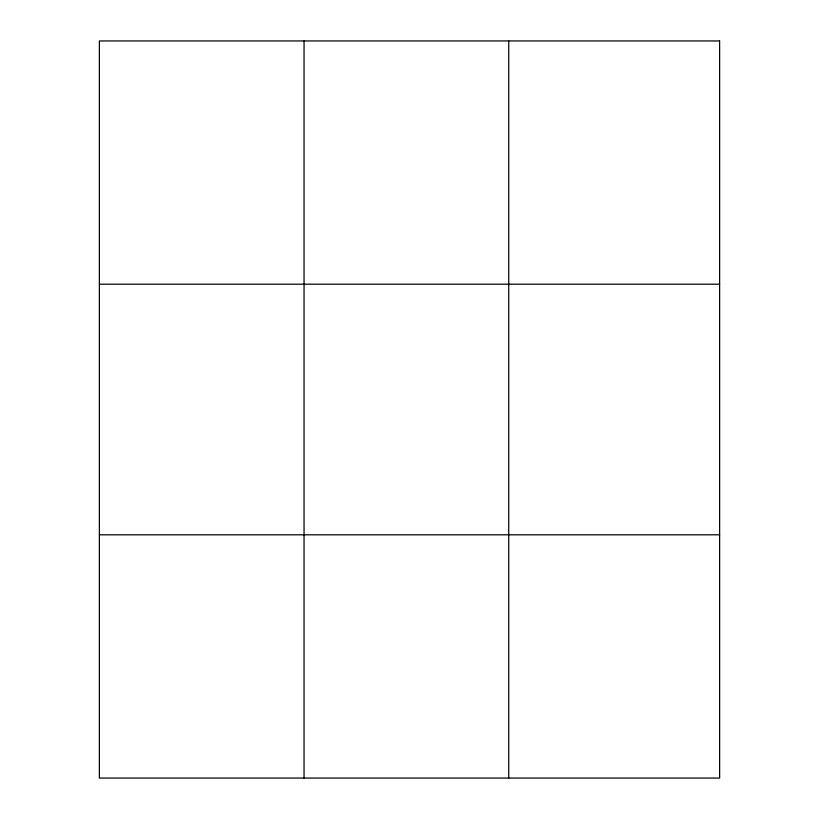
<?xml version="1.0" encoding="UTF-8"?>
<svg xmlns="http://www.w3.org/2000/svg" width="819" height="819" viewBox="0 0 819 819"><rect width="100%" height="100%" fill="white"/><g stroke="black" fill="none" stroke-linecap="round" stroke-linejoin="round"><path stroke-width="1.23" d="M304.054 778.05L304.054 40.95M508.742 778.05L508.742 40.95M99.375 284.193L719.625 284.193M99.375 534.807L719.625 534.807M719.625 40.95L719.625 778.05L99.375 778.05L99.375 40.95L719.625 40.95"/></g></svg>
